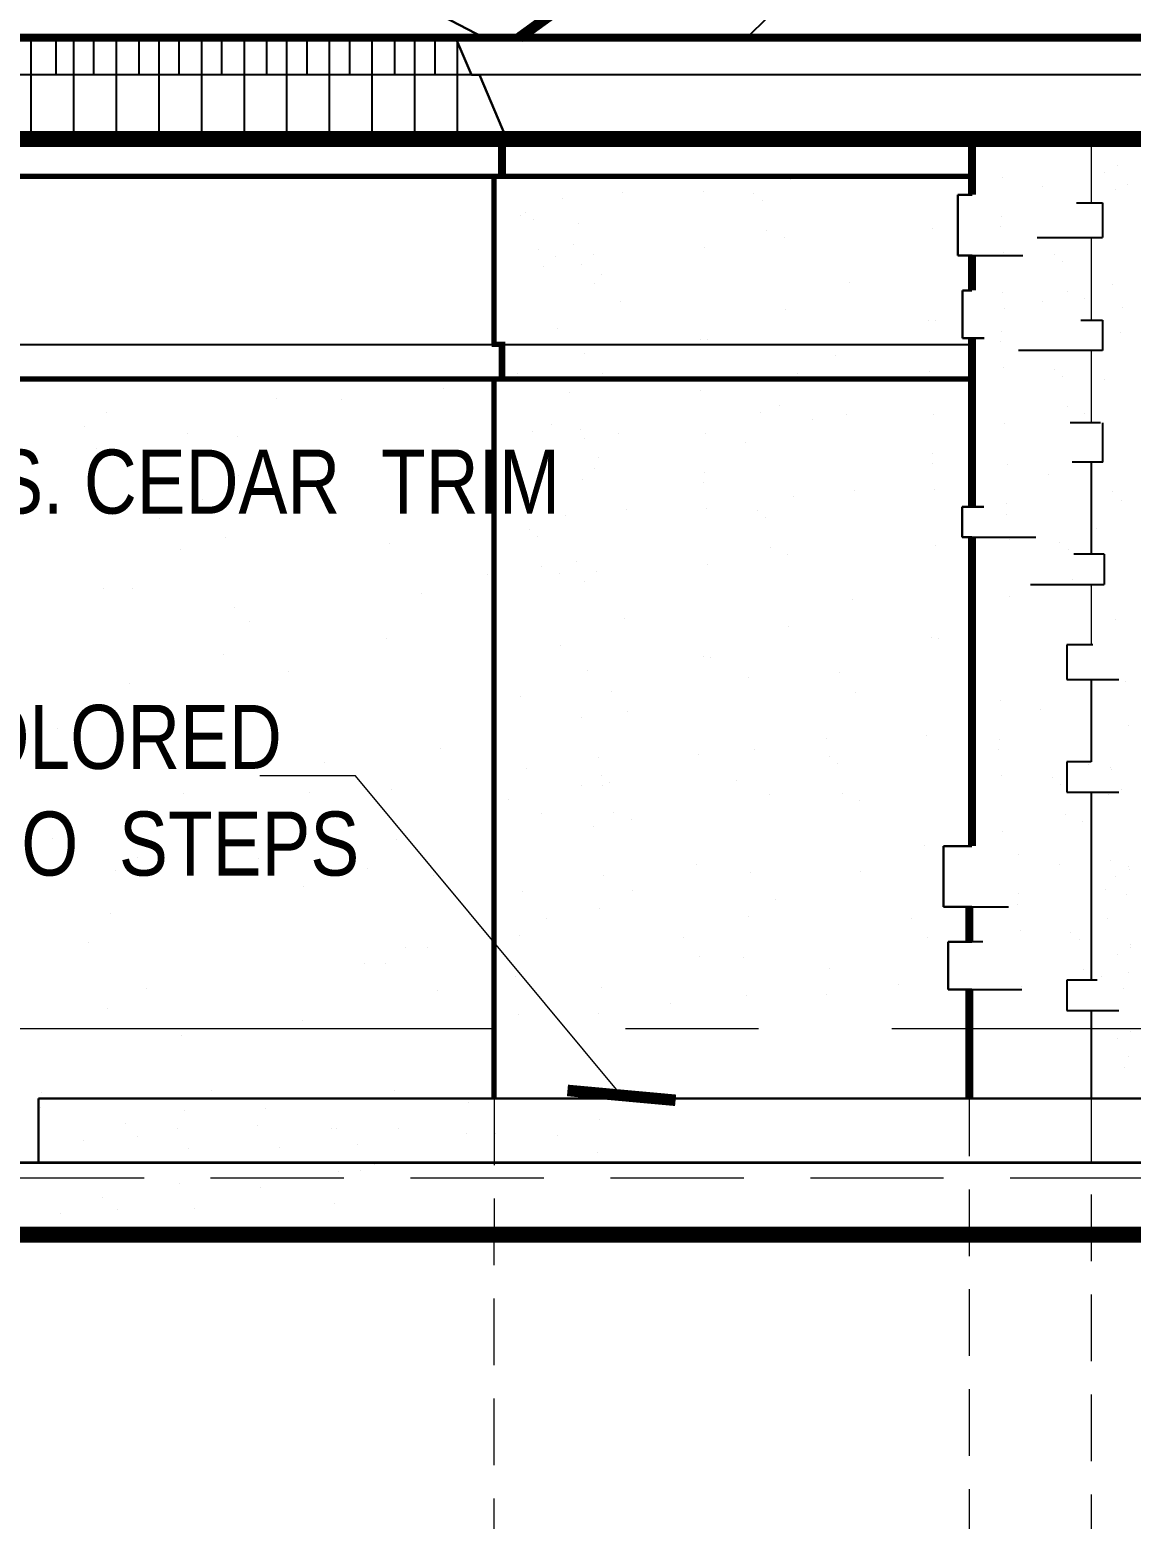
# Model space of a CAD drawing. Header units: inches. Extents: x 279 to 11006, y 233 to 7807.
# Drawn here: x 2677 to 2780.3, y 391.9 to 531.6 of the extents above; entities that cross this region are included whole.
import ezdxf

# ---------------------------------------------------------------- set-up
doc = ezdxf.new("R2010")
doc.units = ezdxf.units.IN
doc.header["$MEASUREMENT"] = 0
doc.linetypes.add('CENTER', pattern=[2, 1.25, -0.25, 0.25, -0.25])
doc.linetypes.add('HIDDEN', pattern=[0.375, 0.25, -0.125])
doc.layers.add('DOORS', color=7, linetype='Continuous', lineweight=30)
doc.layers.add('FOUNDATION', color=7, linetype='HIDDEN', lineweight=20)
for name, color, linetype in [('NORTH_ELEVATION', 7, 'Continuous'), ('SOUTH_ELEVATION', 7, 'Continuous'), ('SOUTH_ELEVATION_TEXT', 7, 'Continuous')]:
    doc.layers.add(name, color=color, linetype=linetype)
doc.styles.add('ARCHENT', font='technical.ttf', dxfattribs={"height": 6})
doc.styles.add('ARCHENTLTD', font='technical.ttf', dxfattribs={"height": 0.1875})
doc.dimstyles.new('ARCHENTLTD', dxfattribs={"dimscale": 0.05, "dimtxt": 0.1875, "dimasz": 3, "dimexe": 9, "dimexo": 1, "dimgap": 2.5, "dimtad": 0, "dimdec": 1, "dimzin": 1, "dimdsep": 46, "dimlunit": 4, "dimtxsty": 'ARCHENTLTD', "dimblk": 'ARCHTICK', "dimcen": 6, "dimclrd": 256, "dimclre": 256, "dimclrt": 256, "dimaunit": 1, "dimadec": 0, "dimazin": 0, "dimtfac": 1, "dimtdec": 1, "dimtofl": 0, "dimtmove": 1, "dimatfit": 3, "dimldrblk": 'ARCHTICK', "dimfxl": 1, "dimfrac": 2, "dimtolj": 1, "dimtzin": 0, "dimlwd": 9, "dimlwe": 9, "dimarcsym": 0})

# ---------------------------------------------------------------- blocks, each defined once
blk = doc.blocks.new('_ArchTick')
at = {"color": 0, "linetype": 'ByBlock', "const_width": 0.15}
blk.add_lwpolyline([(-0.5, -0.5), (0.5, 0.5)], dxfattribs=at)

msp = doc.modelspace()

# ---------------------------------------------------------------- linework, layer by layer
at = {"layer": 'FOUNDATION', "linetype": 'HIDDEN', "ltscale": 25}
for p, q in [((2765.07, 432.24), (2765.06, 324.96)), ((2776.52, 431.76), (2776.5, 324.96)), ((2720.5, 431.37, -0.34), (2720.48, 324.96))]:
    msp.add_line(p, q, dxfattribs=at)
at = {"layer": 'FOUNDATION', "ltscale": 50}
msp.add_line((2243.92, 423.96), (3653.57, 423.96), dxfattribs=at)
at = {"layer": 'NORTH_ELEVATION', "color": 93, "linetype": 'Continuous', "lineweight": 30, "ltscale": 0.5}
msp.add_line((3326.66, 530.87), (2108.11, 530.87), dxfattribs=at)
at = {"layer": 'NORTH_ELEVATION', "color": 93, "linetype": 'Continuous', "ltscale": 0.5}
for p, q in [((2677.05, 530.87), (2677.05, 527.37)), ((2679.41, 530.87), (2679.41, 527.37)), ((2681.05, 530.87), (2681.05, 527.37)), ((2682.94, 530.87), (2682.94, 527.37)), ((2685.05, 530.87), (2685.05, 527.37)), ((2687.17, 530.87), (2687.17, 527.37)), ((2689.05, 530.9), (2689.05, 527.4)), ((2690.94, 530.9), (2690.94, 527.4)), ((2693.05, 530.9), (2693.05, 527.4)), ((2694.94, 530.9), (2694.94, 527.4)), ((2697.05, 530.9), (2697.05, 527.4)), ((2699.17, 530.9), (2699.17, 527.4)), ((2701.05, 530.9), (2701.05, 527.4)), ((2702.94, 530.9), (2702.94, 527.4)), ((2705.05, 530.9), (2705.05, 527.4)), ((2706.94, 530.9), (2706.94, 527.4)), ((2709.05, 530.9), (2709.05, 527.4)), ((2711.17, 530.9), (2711.17, 527.4)), ((2713.05, 530.9), (2713.05, 527.4)), ((2714.94, 530.87), (2714.94, 527.37)), ((2717.05, 530.87), (2717.05, 527.37)), ((3324.42, 527.37), (2109.52, 527.37))]:
    msp.add_line(p, q, dxfattribs=at)
at = {"layer": 'NORTH_ELEVATION', "color": 7, "linetype": 'Continuous', "ltscale": 0.5}
for p, q in [((3133.32, 521.37), (2113.48, 521.37)), ((3133.32, 521.37), (2117.13, 521.37)), ((2783.39, 521.37), (2117.13, 521.37)), ((2765.34, 517.87, 0.33), (2571.35, 517.87, 0.33)), ((2616.43, 502.1, 0.2), (2765.33, 502.1, -0.05))]:
    msp.add_line(p, q, dxfattribs=at)
at = {"layer": 'NORTH_ELEVATION', "color": 27, "linetype": 'Continuous', "lineweight": 20, "ltscale": 0.5}
for p, q in [((2777.76, 518.26), (2777.76, 518.26)), ((2779.94, 517.06), (2779.94, 517.06)), ((2778.47, 507.72), (2778.47, 507.72)), ((2779.44, 505.6), (2779.44, 505.6)), ((2779.27, 503.25), (2779.27, 503.25)), ((2778.47, 488.28), (2778.47, 488.28)), ((2778.77, 476.27), (2778.77, 476.27)), ((2779.72, 470.45), (2779.72, 470.45)), ((2780.02, 466.34), (2780.02, 466.34)), ((2779.33, 460.33), (2779.33, 460.33)), ((2778.36, 453.68), (2778.36, 453.68)), ((2780.01, 453.14), (2780.01, 453.14)), ((2780.16, 445.79), (2780.16, 445.79)), ((2778.97, 444.87), (2778.97, 444.87)), ((2779.52, 441.68), (2779.52, 441.68)), ((2780.16, 437.94), (2780.16, 437.94)), ((2778.97, 437.02), (2778.97, 437.02)), ((2779.67, 434.33), (2779.67, 434.33))]:
    msp.add_line(p, q, dxfattribs=at)
at = {"layer": 'NORTH_ELEVATION', "color": 37, "linetype": 'Continuous', "lineweight": 20, "ltscale": 0.5}
for p, q in [((2748.3, 517.53), (2748.3, 517.53)), ((2771.97, 516.89), (2771.97, 516.89)), ((2726.89, 515.75), (2726.89, 515.75)), ((2722.97, 514.22, 0.62), (2722.97, 514.22, 0.62)), ((2728.43, 513.45, 0.27), (2728.43, 513.45, 0.27)), ((2776.47, 511.79), (2776.47, 511.79)), ((2729.8, 510.57), (2729.8, 510.57)), ((2728.7, 509.56), (2728.7, 509.56)), ((2771.97, 506.11), (2771.97, 506.11)), ((2776.47, 501.01), (2776.47, 501.01)), ((2749, 499.35), (2749, 499.35)), ((2727.59, 497.57), (2727.59, 497.57)), ((2700.1, 497.06), (2700.1, 497.06)), ((2706.15, 496.93, -0.34), (2706.15, 496.93, -0.34)), ((2747.31, 496.39), (2747.31, 496.39)), ((2725.9, 494.6), (2725.9, 494.6)), ((2745.51, 495.71), (2745.51, 495.71)), ((2750.39, 495.06), (2750.39, 495.06)), ((2724.1, 493.92), (2724.1, 493.92)), ((2728.98, 493.28), (2728.98, 493.28)), ((2683.19, 492.33, 0.96), (2683.19, 492.33, 0.96)), ((2712.99, 491.88, 0.62), (2712.99, 491.88, 0.62)), ((2744.13, 492.89), (2744.13, 492.89)), ((2722.72, 491.11), (2722.72, 491.11)), ((2729.94, 490.42), (2729.94, 490.42)), ((2730.31, 491.49), (2730.31, 491.49)), ((2728.83, 489.4), (2728.83, 489.4)), ((2772.5, 489.94), (2772.5, 489.94)), ((2748.62, 487.79), (2748.62, 487.79)), ((2727.21, 486.01), (2727.21, 486.01)), ((2776.99, 484.84), (2776.99, 484.84)), ((2695.3, 483.95), (2695.3, 483.95)), ((2730.13, 480.84), (2730.13, 480.84)), ((2729.02, 479.82), (2729.02, 479.82)), ((2771.8, 467.85), (2771.8, 467.85)), ((2679.52, 466.04), (2679.52, 466.04)), ((2751.72, 465.1), (2751.72, 465.1)), ((2744.95, 464.15), (2744.95, 464.15)), ((2723.54, 462.37), (2723.54, 462.37)), ((2730.31, 463.32), (2730.31, 463.32)), ((2776.29, 462.75), (2776.29, 462.75)), ((2743.26, 461.18), (2743.26, 461.18)), ((2730.72, 460.77), (2730.72, 460.77)), ((2746.34, 459.86), (2746.34, 459.86)), ((2721.85, 459.4), (2721.85, 459.4)), ((2724.93, 458.08), (2724.93, 458.08)), ((2729.84, 456.9), (2729.84, 456.9)), ((2687.08, 453.99), (2687.08, 453.99)), ((2698.37, 453.91), (2698.37, 453.91)), ((2744.57, 452.59), (2744.57, 452.59)), ((2773.54, 453.35), (2773.54, 453.35)), ((2723.16, 450.8), (2723.16, 450.8)), ((2746.87, 450.08), (2746.87, 450.08)), ((2744.34, 448.46), (2744.34, 448.46)), ((2725.46, 448.29), (2725.46, 448.29)), ((2778.03, 448.25), (2778.03, 448.25)), ((2722.93, 446.68), (2722.93, 446.68)), ((2743.93, 444.64), (2743.93, 444.64)), ((2722.52, 442.86), (2722.52, 442.86)), ((2751.95, 443.61), (2751.95, 443.61)), ((2687.89, 441.7), (2687.89, 441.7)), ((2715.22, 441.51), (2715.22, 441.51)), ((2730.54, 441.83), (2730.54, 441.83)), ((2758.46, 442.07), (2758.46, 442.07)), ((2737.06, 440.29), (2737.06, 440.29)), ((2744.19, 441.03), (2744.19, 441.03)), ((2751.69, 441.12), (2751.69, 441.12)), ((2722.78, 439.24), (2722.78, 439.24)), ((2730.29, 439.34), (2730.29, 439.34)), ((2691.15, 437.25, -0.34), (2691.15, 437.25, -0.34)), ((2693.97, 432.13), (2693.97, 432.13)), ((2718.15, 431.02, -0.34), (2718.15, 431.02, -0.34)), ((2698.31, 428.89, -0.34), (2698.31, 428.89, -0.34)), ((2687.1, 427.84, -0.34), (2687.1, 427.84, -0.34)), ((2705.26, 428.56, -0.34), (2705.26, 428.56, -0.34)), ((2698.64, 423.05), (2698.64, 423.05)), ((2692.39, 421.03, -0.34), (2692.39, 421.03, -0.34))]:
    msp.add_line(p, q, dxfattribs=at)
at = {"layer": 'NORTH_ELEVATION', "color": 27, "linetype": 'Continuous', "ltscale": 0.5}
for p, q in [((2777.77, 498.82), (2777.77, 498.82)), ((2776.52, 491.07), (2776.52, 482.42)), ((2776.52, 470.67), (2776.52, 462.94)), ((2778.36, 462.46), (2778.36, 462.46)), ((2776.52, 460.1), (2776.52, 442.49)), ((2778.82, 452.22), (2778.82, 452.22)), ((2777.86, 451), (2777.86, 451)), ((2776.52, 439.64), (2776.52, 431.37))]:
    msp.add_line(p, q, dxfattribs=at)
at = {"layer": 'NORTH_ELEVATION', "color": 37, "linetype": 'Continuous', "ltscale": 0.5}
msp.add_line((2711.17, 432.09), (2711.17, 432.09), dxfattribs=at)
at = {"layer": 'NORTH_ELEVATION', "color": 7, "linetype": 'Continuous', "lineweight": 30, "ltscale": 0.5}
msp.add_line((2677.76, 431.37), (2677.76, 425.37), dxfattribs=at)
at = {"layer": 'NORTH_ELEVATION', "color": 7, "linetype": 'Continuous', "lineweight": 30, "ltscale": 50}
msp.add_line((2732.7, 431.37), (2677.76, 431.37), dxfattribs=at)
at = {"layer": 'NORTH_ELEVATION', "color": 93, "linetype": 'Continuous', "ltscale": 0.5}
for points, const_width in [([(2722.88, 530.87), (2740.16, 543.37)], 1), ([(4323.22, 530.87), (2374, 530.87)], 0.75)]:
    msp.add_lwpolyline(points, dxfattribs=dict(at, const_width=const_width))
at = {"layer": 'NORTH_ELEVATION', "color": 7, "linetype": 'Continuous', "ltscale": 0.5, "const_width": 0.5}
for points, elevation in [([(2571.35, 517.87), (2765.34, 517.87)], 0.33), ([(2720.5, 517.87), (2720.5, 502.1)], -0.34), ([(2720.5, 498.84), (2720.5, 431.37)], -0.34)]:
    msp.add_lwpolyline(points, dxfattribs=dict(at, elevation=elevation))
for points in [[(2720.27, 502.1), (2721.56, 502.1)], [(2765.33, 498.84), (2616.42, 498.84)]]:
    msp.add_lwpolyline(points, dxfattribs=at)
at = {"layer": 'SOUTH_ELEVATION', "color": 93, "linetype": 'Continuous', "lineweight": 30, "ltscale": 50}
for p, q in [((2719.51, 530.87), (2605.74, 590.6)), ((2718.38, 527.37), (2716.89, 530.87)), ((2719.13, 527.37), (2718.38, 527.37))]:
    msp.add_line(p, q, dxfattribs=at)
at = {"layer": 'SOUTH_ELEVATION', "color": 93, "linetype": 'Continuous', "lineweight": -3, "ltscale": 50}
msp.add_line((2744.25, 530.87), (2795.36, 581.56), dxfattribs=at)
at = {"layer": 'SOUTH_ELEVATION', "color": 49, "linetype": 'Continuous', "ltscale": 0.5}
for p, q in [((2677.05, 527.4), (2677.05, 521.37)), ((2681.05, 527.4), (2681.05, 521.37)), ((2685.05, 527.4), (2685.05, 521.37)), ((2689.05, 527.4), (2689.05, 521.37)), ((2693.05, 527.4), (2693.05, 521.37)), ((2697.05, 527.4), (2697.05, 521.37)), ((2701.05, 527.4), (2701.05, 521.37)), ((2705.05, 527.4), (2705.05, 521.37)), ((2709.05, 527.4), (2709.05, 521.37)), ((2713.05, 527.4), (2713.05, 521.37)), ((2717.05, 527.4), (2717.05, 521.37))]:
    msp.add_line(p, q, dxfattribs=at)
at = {"layer": 'SOUTH_ELEVATION', "color": 7, "linetype": 'Continuous', "lineweight": 30, "ltscale": 50}
msp.add_line((2721.63, 521.48), (2719.13, 527.37), dxfattribs=at)
at = {"layer": 'SOUTH_ELEVATION', "color": 27, "linetype": 'Continuous', "lineweight": 20, "ltscale": 50}
for p, q in [((2776.52, 521.37), (2776.52, 515.36)), ((2776.52, 512.11), (2776.52, 504.38)), ((2776.52, 501.54), (2776.52, 494.73)), ((2776.52, 491.07), (2776.52, 482.42)), ((2776.52, 479.57), (2776.52, 473.92))]:
    msp.add_line(p, q, dxfattribs=at)
at = {"layer": 'SOUTH_ELEVATION', "color": 27, "linetype": 'Continuous', "lineweight": 20, "ltscale": 0.75}
for p, q in [((2779.02, 518.92, 1), (2779.02, 518.92, 1)), ((2778.77, 516.61, 1), (2778.77, 516.61, 1)), ((2779.32, 487.47, 1), (2779.32, 487.47, 1)), ((2780.07, 452.88, 1), (2780.07, 452.88, 1)), ((2779.82, 450.56, 1), (2779.82, 450.56, 1)), ((2780.22, 445.52, 1), (2780.22, 445.52, 1)), ((2779.97, 443.21, 1), (2779.97, 443.21, 1)), ((2780.22, 437.68, 1), (2780.22, 437.68, 1)), ((2779.97, 435.36, 1), (2779.97, 435.36, 1))]:
    msp.add_line(p, q, dxfattribs=at)
at = {"layer": 'SOUTH_ELEVATION', "color": 37, "linetype": 'Continuous', "lineweight": 20, "ltscale": 0.75}
for p, q in [((2768.15, 517.76, -1.7), (2768.15, 517.76, -1.7)), ((2740.13, 516.46, -1.7), (2740.13, 516.46, -1.7)), ((2768.09, 514.12), (2768.09, 514.12)), ((2761.61, 512.97), (2761.61, 512.97)), ((2768.04, 513.11, -1.7), (2768.04, 513.11, -1.7)), ((2727.96, 511.47, -0.34), (2727.96, 511.47, -0.34)), ((2740.2, 511.19), (2740.2, 511.19)), ((2768.3, 510.72, -1.7), (2768.3, 510.72, -1.7)), ((2725.16, 509.45), (2725.16, 509.45)), ((2730.62, 508.68, -0.34), (2730.62, 508.68, -0.34)), ((2729.9, 507.82, -0.34), (2729.9, 507.82, -0.34)), ((2768.15, 506.98, -1.7), (2768.15, 506.98, -1.7)), ((2761.25, 504.38), (2761.25, 504.38)), ((2761.89, 504.3), (2761.89, 504.3)), ((2768.37, 505.45), (2768.37, 505.45)), ((2768.09, 503.34), (2768.09, 503.34)), ((2739.84, 502.6), (2739.84, 502.6)), ((2740.48, 502.52), (2740.48, 502.52)), ((2768.04, 502.33, -1.7), (2768.04, 502.33, -1.7)), ((2761.32, 499.56, -1.7), (2761.32, 499.56, -1.7)), ((2768.3, 499.94, -1.7), (2768.3, 499.94, -1.7)), ((2715.8, 498.01), (2715.8, 498.01)), ((2739.91, 497.78, -1.7), (2739.91, 497.78, -1.7)), ((2684.13, 495.73, -0.34), (2684.13, 495.73, -0.34)), ((2761.71, 495.54, -1.7), (2761.71, 495.54, -1.7)), ((2768.37, 494.67), (2768.37, 494.67)), ((2682.06, 494.39), (2682.06, 494.39)), ((2691.73, 493.76, -0.34), (2691.73, 493.76, -0.34)), ((2696.42, 493.49), (2696.42, 493.49)), ((2740.31, 493.76, -1.7), (2740.31, 493.76, -1.7)), ((2761.65, 491.91), (2761.65, 491.91)), ((2761.6, 490.89, -1.7), (2761.6, 490.89, -1.7)), ((2768.67, 490.81, -1.7), (2768.67, 490.81, -1.7)), ((2740.19, 489.11, -1.7), (2740.19, 489.11, -1.7)), ((2740.25, 490.12), (2740.25, 490.12)), ((2693.11, 487.51), (2693.11, 487.51)), ((2761.86, 488.51, -1.7), (2761.86, 488.51, -1.7)), ((2715.18, 487.11), (2715.18, 487.11)), ((2740.45, 486.72, -1.7), (2740.45, 486.72, -1.7)), ((2768.56, 486.16, -1.7), (2768.56, 486.16, -1.7)), ((2768.61, 487.17), (2768.61, 487.17)), ((2689.12, 485.79), (2689.12, 485.79)), ((2768.82, 483.77, -1.7), (2768.82, 483.77, -1.7)), ((2691.11, 482.86, -0.34), (2691.11, 482.86, -0.34)), ((2761.93, 483.23), (2761.93, 483.23)), ((2720.26, 481.73), (2720.26, 481.73)), ((2728.28, 481.73, -0.34), (2728.28, 481.73, -0.34)), ((2740.53, 481.45), (2740.53, 481.45)), ((2768.89, 478.5), (2768.89, 478.5)), ((2696.19, 477.47, -0.34), (2696.19, 477.47, -0.34)), ((2697.55, 476.13), (2697.55, 476.13)), ((2761.57, 474.65), (2761.57, 474.65)), ((2762.21, 474.56), (2762.21, 474.56)), ((2695.09, 473.02), (2695.09, 473.02)), ((2740.16, 472.86), (2740.16, 472.86)), ((2740.81, 472.78), (2740.81, 472.78)), ((2701.23, 471.38, -0.34), (2701.23, 471.38, -0.34)), ((2767.98, 468.72, -1.7), (2767.98, 468.72, -1.7)), ((2715.49, 464.19), (2715.49, 464.19)), ((2767.86, 464.07, -1.7), (2767.86, 464.07, -1.7)), ((2767.92, 465.08), (2767.92, 465.08)), ((2768.12, 461.68, -1.7), (2768.12, 461.68, -1.7)), ((2691.42, 459.94, -0.34), (2691.42, 459.94, -0.34)), ((2703.16, 460.06), (2703.16, 460.06)), ((2679.09, 455.81, -0.34), (2679.09, 455.81, -0.34)), ((2768.2, 456.41), (2768.2, 456.41)), ((2769.72, 454.22, -1.7), (2769.72, 454.22, -1.7)), ((2702.62, 451.3), (2702.62, 451.3)), ((2769.66, 450.58), (2769.66, 450.58)), ((2769.6, 449.57, -1.7), (2769.6, 449.57, -1.7)), ((2769.87, 447.18, -1.7), (2769.87, 447.18, -1.7)), ((2769.94, 441.91), (2769.94, 441.91)), ((2691.47, 430.24, -0.34), (2691.47, 430.24, -0.34)), ((2699.08, 430.41, -0.34), (2699.08, 430.41, -0.34)), ((2705.73, 428.57), (2705.73, 428.57)), ((2691.86, 426.66, -0.34), (2691.86, 426.66, -0.34)), ((2700.41, 426.79), (2700.41, 426.79)), ((2730.22, 426.34, -0.34), (2730.22, 426.34, -0.34)), ((2708, 424.61, -0.34), (2708, 424.61, -0.34)), ((2705.94, 424.57), (2705.94, 424.57)), ((2705.54, 421.51, -0.34), (2705.54, 421.51, -0.34))]:
    msp.add_line(p, q, dxfattribs=at)
at = {"layer": 'SOUTH_ELEVATION', "color": 37, "linetype": 'Continuous', "lineweight": 20, "ltscale": 0.5}
for p, q in [((2732.59, 516.39), (2732.59, 516.39)), ((2745.66, 515.59), (2745.66, 515.59)), ((2724.25, 513.81), (2724.25, 513.81)), ((2746.09, 512.76), (2746.09, 512.76)), ((2747.72, 512.11), (2747.72, 512.11)), ((2724.68, 510.98), (2724.68, 510.98)), ((2726.31, 510.33), (2726.31, 510.33)), ((2773.82, 509.85), (2773.82, 509.85)), ((2753.81, 507.89), (2753.81, 507.89)), ((2774.25, 507.02), (2774.25, 507.02)), ((2732.4, 506.11), (2732.4, 506.11)), ((2775.89, 506.37), (2775.89, 506.37)), ((2747.83, 505.4), (2747.83, 505.4)), ((2726.42, 503.62), (2726.42, 503.62)), ((2752.57, 501.05), (2752.57, 501.05)), ((2773.82, 499.07), (2773.82, 499.07)), ((2774.25, 496.24), (2774.25, 496.24)), ((2753.56, 495.5), (2753.56, 495.5)), ((2775.89, 495.59), (2775.89, 495.59)), ((2732.16, 493.71), (2732.16, 493.71)), ((2754.32, 488.43), (2754.32, 488.43)), ((2732.91, 486.65), (2732.91, 486.65)), ((2745.98, 485.86), (2745.98, 485.86)), ((2724.57, 484.07), (2724.57, 484.07)), ((2746.41, 483.02), (2746.41, 483.02)), ((2748.05, 482.37), (2748.05, 482.37)), ((2774.35, 482.9), (2774.35, 482.9)), ((2725, 481.24), (2725, 481.24)), ((2726.64, 480.59), (2726.64, 480.59)), ((2774.78, 480.07), (2774.78, 480.07)), ((2776.41, 479.42), (2776.41, 479.42)), ((2754.13, 478.16), (2754.13, 478.16)), ((2732.72, 476.37), (2732.72, 476.37)), ((2748.15, 475.66), (2748.15, 475.66)), ((2726.74, 473.88), (2726.74, 473.88)), ((2744.41, 470.87), (2744.41, 470.87)), ((2752.89, 471.31), (2752.89, 471.31)), ((2731.49, 469.53), (2731.49, 469.53)), ((2754.41, 469.48), (2754.41, 469.48)), ((2723.01, 469.09), (2723.01, 469.09)), ((2733.01, 467.7), (2733.01, 467.7)), ((2761.07, 465.4), (2761.07, 465.4)), ((2739.66, 463.62), (2739.66, 463.62)), ((2752.73, 462.83), (2752.73, 462.83)), ((2731.32, 461.05), (2731.32, 461.05)), ((2753.16, 460), (2753.16, 460)), ((2773.65, 460.82), (2773.65, 460.82)), ((2731.75, 458.21), (2731.75, 458.21)), ((2754.79, 459.35), (2754.79, 459.35)), ((2733.38, 457.56), (2733.38, 457.56)), ((2774.08, 457.98), (2774.08, 457.98)), ((2775.72, 457.33), (2775.72, 457.33)), ((2760.88, 455.13), (2760.88, 455.13)), ((2739.47, 453.34), (2739.47, 453.34)), ((2754.9, 452.63), (2754.9, 452.63)), ((2733.49, 450.85), (2733.49, 450.85)), ((2759.64, 448.28), (2759.64, 448.28)), ((2738.23, 446.5), (2738.23, 446.5)), ((2761.16, 446.46), (2761.16, 446.46)), ((2775.39, 446.31), (2775.39, 446.31)), ((2739.75, 444.67), (2739.75, 444.67)), ((2775.82, 443.48), (2775.82, 443.48)), ((2777.46, 442.83), (2777.46, 442.83))]:
    msp.add_line(p, q, dxfattribs=at)
at = {"layer": 'SOUTH_ELEVATION', "color": 49, "linetype": 'Continuous', "lineweight": 20, "ltscale": 0.75}
for p, q in [((2744.87, 516.24, 1), (2744.87, 516.24, 1)), ((2723.47, 514.46, 1), (2723.47, 514.46, 1)), ((2773.04, 510.5, 1), (2773.04, 510.5, 1)), ((2720.65, 505.8, 1), (2720.65, 505.8, 1)), ((2728.95, 501.25), (2728.95, 501.25)), ((2773.04, 499.72, 1), (2773.04, 499.72, 1)), ((2720.62, 494.08, 1), (2720.62, 494.08, 1)), ((2728.64, 494.08, 0.66), (2728.64, 494.08, 0.66)), ((2696.55, 489.83, 0.66), (2696.55, 489.83, 0.66)), ((2745.2, 486.51, 1), (2745.2, 486.51, 1)), ((2723.79, 484.72, 1), (2723.79, 484.72, 1)), ((2710.66, 483.46, 1), (2710.66, 483.46, 1)), ((2773.57, 483.55, 1), (2773.57, 483.55, 1)), ((2719.85, 480.54, 0.66), (2719.85, 480.54, 0.66)), ((2683.88, 479.23, 1), (2683.88, 479.23, 1)), ((2686.59, 479.21, 0.66), (2686.59, 479.21, 0.66)), ((2713.69, 478.78, 0.66), (2713.69, 478.78, 0.66)), ((2710.37, 474.53, 1), (2710.37, 474.53, 1)), ((2729.27, 471.51), (2729.27, 471.51)), ((2686.3, 470.28, 0.66), (2686.3, 470.28, 0.66)), ((2720.69, 467.08, 0.66), (2720.69, 467.08, 0.66)), ((2728.71, 467.08, 0.32), (2728.71, 467.08, 0.32)), ((2704.57, 462.9, 0.66), (2704.57, 462.9, 0.66)), ((2751.94, 463.48, 1), (2751.94, 463.48, 1)), ((2730.54, 461.7, 1), (2730.54, 461.7, 1)), ((2772.87, 461.47, 1), (2772.87, 461.47, 1)), ((2710.89, 460.33, 1), (2710.89, 460.33, 1)), ((2720.72, 460.75, 0.66), (2720.72, 460.75, 0.66)), ((2728.74, 460.75, 0.32), (2728.74, 460.75, 0.32)), ((2686.82, 456.08, 0.66), (2686.82, 456.08, 0.66)), ((2711.31, 455.7, 1), (2711.31, 455.7, 1)), ((2684.98, 452.75, 1), (2684.98, 452.75, 1)), ((2708.63, 452.98, 1), (2708.63, 452.98, 1)), ((2714.79, 452.3, 0.66), (2714.79, 452.3, 0.66)), ((2730.74, 452.3, 0.66), (2730.74, 452.3, 0.66)), ((2684.56, 448.72, 0.66), (2684.56, 448.72, 0.66)), ((2730.35, 449.2), (2730.35, 449.2)), ((2774.61, 446.96, 1), (2774.61, 446.96, 1)), ((2682.42, 446.01, 1), (2682.42, 446.01, 1)), ((2712.23, 445.57, 0.66), (2712.23, 445.57, 0.66)), ((2714.22, 445.57, 0.66), (2714.22, 445.57, 0.66)), ((2708.34, 444.04, 1), (2708.34, 444.04, 1)), ((2710.33, 444.04, 1), (2710.33, 444.04, 1)), ((2684.27, 439.79, 0.66), (2684.27, 439.79, 0.66)), ((2702.51, 438.74, 0.66), (2702.51, 438.74, 0.66)), ((2677.97, 430.56, 0.66), (2677.97, 430.56, 0.66)), ((2685.93, 429.01, 0.66), (2685.93, 429.01, 0.66)), ((2730.35, 429.45, 0.66), (2730.35, 429.45, 0.66)), ((2682.03, 427.49, 1), (2682.03, 427.49, 1)), ((2690.82, 428.53, 1), (2690.82, 428.53, 1)), ((2711.56, 428.57, 0.66), (2711.56, 428.57, 0.66)), ((2717.91, 428.1, 1), (2717.91, 428.1, 1)), ((2720.62, 428.08, 0.66), (2720.62, 428.08, 0.66)), ((2726.46, 427.93, 1), (2726.46, 427.93, 1)), ((2707.67, 427.05, 1), (2707.67, 427.05, 1)), ((2691.01, 423.46, 1), (2691.01, 423.46, 1)), ((2683.74, 422.13, 0.66), (2683.74, 422.13, 0.66)), ((2679.85, 420.6, 1), (2679.85, 420.6, 1)), ((2685.21, 420.96, 0.66), (2685.21, 420.96, 0.66))]:
    msp.add_line(p, q, dxfattribs=at)
at = {"layer": 'SOUTH_ELEVATION', "color": 27, "linetype": 'Continuous', "lineweight": 30, "ltscale": 50}
for p, q in [((2764, 516.12, 1.23), (2765.34, 516.12, 1)), ((2764, 510.45, 1.23), (2764, 516.12, 1.23)), ((2764, 510.45, 1.23), (2765.34, 510.45, 1)), ((2764.44, 502.69, 1.23), (2765.33, 502.69, 1)), ((2764.41, 486.86, 1.23), (2764.41, 484.01, 1.23)), ((2764.41, 484.01, 1.23), (2765.33, 484.01, 1)), ((2762.66, 455.04, 1), (2762.66, 449.35, 1)), ((2765.33, 455.04, 1), (2762.66, 455.04, 1)), ((2762.66, 449.35, 1), (2765.33, 449.35, 1)), ((2763.1, 446.07, 1), (2763.1, 441.6, 1)), ((2765.33, 446.07, 1), (2763.1, 446.07, 1)), ((2763.1, 441.6, 1), (2765.33, 441.6, 1))]:
    msp.add_line(p, q, dxfattribs=at)
at = {"layer": 'SOUTH_ELEVATION', "color": 27, "linetype": 'Continuous', "ltscale": 0.5}
for p, q in [((2775.12, 515.36), (2777.56, 515.36)), ((2777.56, 515.36), (2777.56, 512.11)), ((2771.46, 512.11), (2777.56, 512.11)), ((2764, 510.45, 1.23), (2770.11, 510.45, 1.23)), ((2775.53, 504.38), (2777.56, 504.38)), ((2777.56, 504.38), (2777.56, 501.54)), ((2777.56, 501.54), (2769.68, 501.54)), ((2777.39, 494.73), (2774.54, 494.73)), ((2777.59, 491.07), (2777.59, 494.74)), ((2777.59, 491.07), (2774.74, 491.07)), ((2764.41, 484.01, 1.23), (2771.33, 484.01, 1.23)), ((2777.74, 482.42), (2774.89, 482.42)), ((2777.74, 482.42), (2777.74, 479.57)), ((2770.82, 479.57), (2777.74, 479.57)), ((2774.22, 473.92), (2774.22, 470.67)), ((2776.66, 473.92), (2774.22, 473.92)), ((2774.22, 470.67), (2779.1, 470.67)), ((2774.22, 462.94), (2774.22, 460.1)), ((2776.52, 462.94), (2774.22, 462.94)), ((2774.22, 460.1), (2779.1, 460.1)), ((2762.66, 455.04, 1), (2762.66, 449.35, 1)), ((2765.11, 455.04, 1), (2762.66, 455.04, 1)), ((2762.66, 449.35, 1), (2768.77, 449.35, 1)), ((2763.1, 446.07, 1), (2763.1, 441.6, 1)), ((2766.36, 446.07, 1), (2763.1, 446.07, 1)), ((2763.1, 441.6, 1), (2770.02, 441.6, 1)), ((2774.22, 442.49), (2774.22, 439.64)), ((2777.07, 442.49), (2774.22, 442.49)), ((2774.22, 439.64), (2779.11, 439.64))]:
    msp.add_line(p, q, dxfattribs=at)
at = {"layer": 'SOUTH_ELEVATION', "color": 27, "linetype": 'Continuous', "lineweight": 30, "ltscale": 0.5}
for p, q in [((2764.44, 507.16, 1.23), (2764.44, 502.69, 1.23)), ((2765.32, 507.16, 1.23), (2764.44, 507.16, 1.23)), ((2764.44, 502.69, 1.23), (2766.48, 502.69, 1.23)), ((2766.45, 486.86, 1.23), (2764.41, 486.86, 1.23))]:
    msp.add_line(p, q, dxfattribs=at)
at = {"layer": 'SOUTH_ELEVATION', "color": 37, "linetype": 'Continuous', "ltscale": 0.75}
for p, q in [((2722.68, 499.38, -2.04), (2722.68, 499.38, -2.04)), ((2730.7, 499.38, -2.38), (2730.7, 499.38, -2.38))]:
    msp.add_line(p, q, dxfattribs=at)
at = {"layer": 'SOUTH_ELEVATION', "color": 23, "linetype": 'Continuous', "lineweight": 20, "ltscale": 50}
msp.add_line((2776.52, 470.67), (2776.52, 467.37), dxfattribs=at)
at = {"layer": 'SOUTH_ELEVATION', "color": 27, "linetype": 'Continuous', "ltscale": 0.75}
for p, q in [((2778.42, 462.19, 1), (2778.42, 462.19, 1)), ((2778.17, 459.88, 1), (2778.17, 459.88, 1))]:
    msp.add_line(p, q, dxfattribs=at)
at = {"layer": 'SOUTH_ELEVATION', "color": 49, "linetype": 'Continuous', "ltscale": 0.75}
for p, q in [((2678.07, 431.94, 1), (2678.07, 431.94, 1)), ((2707.87, 431.49, 0.66), (2707.87, 431.49, 0.66)), ((2709.28, 425.21, 1), (2709.28, 425.21, 1))]:
    msp.add_line(p, q, dxfattribs=at)
at = {"layer": 'SOUTH_ELEVATION', "color": 7, "linetype": 'Continuous', "lineweight": 30, "ltscale": 0.5}
msp.add_line((2732.7, 431.37), (3059.97, 431.37), dxfattribs=at)
at = {"layer": 'SOUTH_ELEVATION', "color": 7, "linetype": 'Continuous', "lineweight": 35, "ltscale": 0.5}
msp.add_line((2631.26, 425.37), (3106.67, 425.37), dxfattribs=at)
at = {"layer": 'SOUTH_ELEVATION', "color": 27, "linetype": 'Continuous', "ltscale": 0.5, "const_width": 1.5}
msp.add_lwpolyline([(2113.48, 521.37), (2783.39, 521.37)], dxfattribs=at)
at = {"layer": 'SOUTH_ELEVATION', "color": 7, "linetype": 'Continuous', "ltscale": 0.5, "const_width": 0.75, "elevation": 1}
msp.add_lwpolyline([(2721.25, 521.37), (2721.25, 517.87)], dxfattribs=at)
at = {"layer": 'SOUTH_ELEVATION', "color": 27, "linetype": 'Continuous', "ltscale": 0.5, "const_width": 0.75}
for points, elevation in [([(2765.34, 521.37), (2765.34, 516.14)], 1), ([(2765.34, 510.45), (2765.34, 507.16)], 1), ([(2765.33, 502.69), (2765.33, 486.86)], 1), ([(2765.33, 484.01), (2765.33, 455.05)], 1), ([(2765.07, 449.35), (2765.07, 446.07)], 2), ([(2765.07, 441.6), (2765.07, 431.37)], 2)]:
    msp.add_lwpolyline(points, dxfattribs=dict(at, elevation=elevation))
at = {"layer": 'SOUTH_ELEVATION', "color": 7, "linetype": 'Continuous', "ltscale": 0.75, "const_width": 0.625}
msp.add_lwpolyline([(2721.25, 502.1), (2721.26, 498.84)], dxfattribs=at)
at = {"layer": 'SOUTH_ELEVATION', "color": 3, "linetype": 'Continuous', "ltscale": 0.5, "const_width": 1.5}
msp.add_lwpolyline([(2934.55, 418.62), (2659.6, 418.6)], dxfattribs=at)
at = {"layer": 'SOUTH_ELEVATION_TEXT', "color": 1, "linetype": 'CENTER', "lineweight": 5, "ltscale": 50}
msp.add_line((1957.82, 437.96), (3555.17, 437.96), dxfattribs=at)

# ---------------------------------------------------------------- texts
at = {"layer": 'SOUTH_ELEVATION_TEXT', "color": 7, "linetype": 'Continuous', "ltscale": 0.5, "char_height": 6, "attachment_point": 5, "style": 'ARCHENT'}
for s, insert, width in [('1 x 4  R.S. CEDAR  TRIM', (2687.36, 489.19), 94.5), ('TEXTURED  COLORED\\PCONCRETE  PATIO  STEPS', (2663.18, 460.25), 93.75)]:
    msp.add_mtext(s, dxfattribs=dict(at, insert=insert, width=width))

# ---------------------------------------------------------------- leaders
at = {"layer": 'DOORS', "lineweight": 9, "ltscale": 100}
msp.add_leader([(2732.46, 431.68), (2707.51, 461.65), (2698.52, 461.65)], dimstyle='ARCHENTLTD', override={"dimasz": 144, "dimgap": 1, "dimtad": 0}, dxfattribs=at)

doc.saveas('drawing.dxf')
